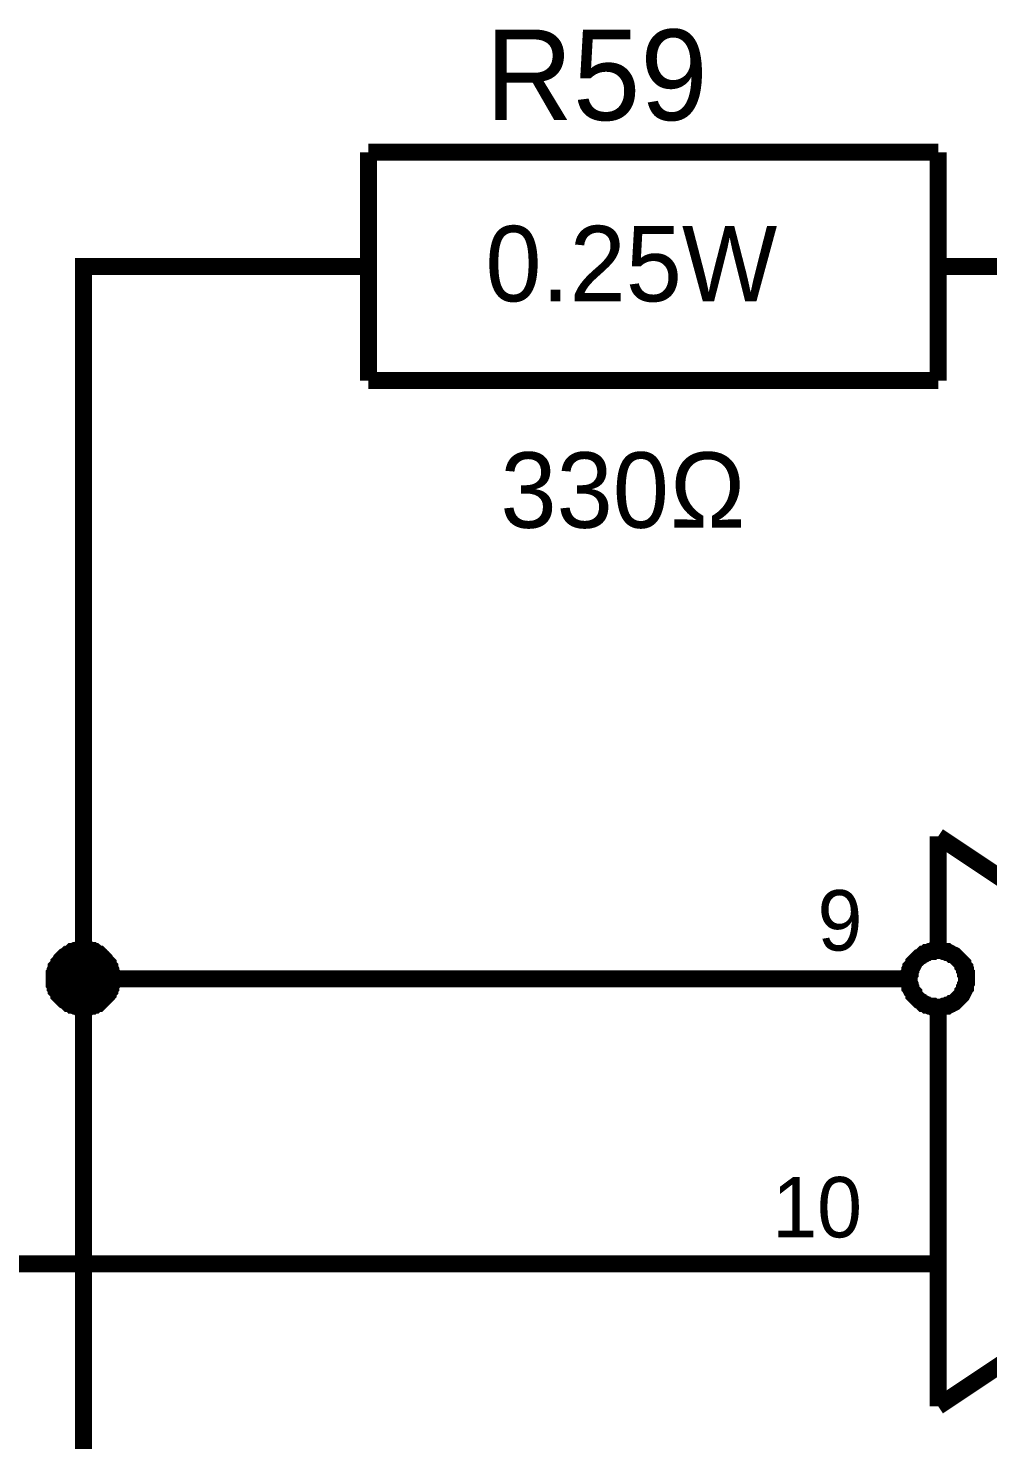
# Model space of a CAD drawing. Header units: millimetres. Extents: x 0 to 420, y 0 to 297.
# Drawn here: x 176.56 to 193.39, y 239.4 to 264.17 of the extents above; entities that cross this region are included whole.
import ezdxf

# ---------------------------------------------------------------- set-up
doc = ezdxf.new("R2010")
doc.units = ezdxf.units.MM
doc.layers.add('Sheet', color=255, linetype='Continuous')

msp = doc.modelspace()

# ---------------------------------------------------------------- linework, layer by layer
at = {"layer": 'Sheet'}
for points, const_width in [([(182.525, 261.995), (182.525, 257.987)], 0.3), ([(182.525, 261.995), (192.522, 261.995)], 0.3), ([(192.522, 261.995), (192.522, 257.987)], 0.3), ([(177.527, 247.489), (177.527, 259.991), (180.026, 259.991)], 0.3), ([(182.525, 259.991), (180.026, 259.991)], 0.3), ([(192.522, 259.991), (195.021, 259.991)], 0.3), ([(182.525, 257.987), (192.522, 257.987)], 0.3), ([(192.522, 249.989), (192.522, 248.118)], 0.3), ([(192.522, 249.989), (200.02, 244.989)], 0.3), ([(177.014, 247.489), (177.014, 247.522), (177.014, 247.539), (177.014, 247.572), (177.03, 247.588), (177.03, 247.621), (177.03, 247.638), (177.047, 247.671), (177.047, 247.688), (177.063, 247.704), (177.08, 247.737), (177.096, 247.754), (177.096, 247.77), (177.113, 247.787), (177.13, 247.82), (177.146, 247.837), (177.163, 247.853), (177.179, 247.87), (177.196, 247.886), (177.229, 247.903), (177.245, 247.919), (177.262, 247.919), (177.279, 247.936), (177.312, 247.953), (177.328, 247.969), (177.345, 247.969), (177.378, 247.986), (177.394, 247.986), (177.427, 247.986), (177.444, 248.002), (177.477, 248.002), (177.494, 248.002), (177.527, 248.002)], 0.3), ([(177.014, 247.489), (177.014, 247.522), (177.014, 247.539), (177.014, 247.572), (177.03, 247.588), (177.03, 247.621), (177.03, 247.638), (177.047, 247.671), (177.047, 247.688), (177.063, 247.704), (177.08, 247.737), (177.096, 247.754), (177.096, 247.77), (177.113, 247.787), (177.13, 247.82), (177.146, 247.837), (177.163, 247.853), (177.179, 247.87), (177.196, 247.886), (177.229, 247.903), (177.245, 247.919), (177.262, 247.919), (177.279, 247.936), (177.312, 247.953), (177.328, 247.969), (177.345, 247.969), (177.378, 247.986), (177.394, 247.986), (177.427, 247.986), (177.444, 248.002), (177.477, 248.002), (177.494, 248.002), (177.527, 248.002)], 0.3), ([(177.014, 247.489), (177.014, 247.522), (177.014, 247.539), (177.014, 247.572), (177.03, 247.588), (177.03, 247.621), (177.03, 247.638), (177.047, 247.671), (177.047, 247.688), (177.063, 247.704), (177.08, 247.737), (177.096, 247.754), (177.096, 247.77), (177.113, 247.787), (177.13, 247.82), (177.146, 247.837), (177.163, 247.853), (177.179, 247.87), (177.196, 247.886), (177.229, 247.903), (177.245, 247.919), (177.262, 247.919), (177.279, 247.936), (177.312, 247.953), (177.328, 247.969), (177.345, 247.969), (177.378, 247.986), (177.394, 247.986), (177.427, 247.986), (177.444, 248.002), (177.477, 248.002), (177.494, 248.002), (177.527, 248.002)], 0.3), ([(177.014, 247.489), (177.014, 247.522), (177.014, 247.539), (177.014, 247.572), (177.03, 247.588), (177.03, 247.621), (177.03, 247.638), (177.047, 247.671), (177.047, 247.688), (177.063, 247.704), (177.08, 247.737), (177.096, 247.754), (177.096, 247.77), (177.113, 247.787), (177.13, 247.82), (177.146, 247.837), (177.163, 247.853), (177.179, 247.87), (177.196, 247.886), (177.229, 247.903), (177.245, 247.919), (177.262, 247.919), (177.279, 247.936), (177.312, 247.953), (177.328, 247.969), (177.345, 247.969), (177.378, 247.986), (177.394, 247.986), (177.427, 247.986), (177.444, 248.002), (177.477, 248.002), (177.494, 248.002), (177.527, 248.002)], 0.3), ([(177.014, 247.489), (177.014, 247.522), (177.014, 247.539), (177.014, 247.572), (177.03, 247.588), (177.03, 247.621), (177.03, 247.638), (177.047, 247.671), (177.047, 247.688), (177.063, 247.704), (177.08, 247.737), (177.096, 247.754), (177.096, 247.77), (177.113, 247.787), (177.13, 247.82), (177.146, 247.837), (177.163, 247.853), (177.179, 247.87), (177.196, 247.886), (177.229, 247.903), (177.245, 247.919), (177.262, 247.919), (177.279, 247.936), (177.312, 247.953), (177.328, 247.969), (177.345, 247.969), (177.378, 247.986), (177.394, 247.986), (177.427, 247.986), (177.444, 248.002), (177.477, 248.002), (177.494, 248.002), (177.527, 248.002)], 0.0991), ([(177.014, 247.489), (177.014, 247.522), (177.014, 247.539), (177.014, 247.572), (177.03, 247.588), (177.03, 247.621), (177.03, 247.638), (177.047, 247.671), (177.047, 247.688), (177.063, 247.704), (177.08, 247.737), (177.096, 247.754), (177.096, 247.77), (177.113, 247.787), (177.13, 247.82), (177.146, 247.837), (177.163, 247.853), (177.179, 247.87), (177.196, 247.886), (177.229, 247.903), (177.245, 247.919), (177.262, 247.919), (177.279, 247.936), (177.312, 247.953), (177.328, 247.969), (177.345, 247.969), (177.378, 247.986), (177.394, 247.986), (177.427, 247.986), (177.444, 248.002), (177.477, 248.002), (177.494, 248.002), (177.527, 248.002)], 0.0991), ([(177.014, 247.489), (177.014, 247.522), (177.014, 247.539), (177.014, 247.572), (177.03, 247.588), (177.03, 247.621), (177.03, 247.638), (177.047, 247.671), (177.047, 247.688), (177.063, 247.704), (177.08, 247.737), (177.096, 247.754), (177.096, 247.77), (177.113, 247.787), (177.13, 247.82), (177.146, 247.837), (177.163, 247.853), (177.179, 247.87), (177.196, 247.886), (177.229, 247.903), (177.245, 247.919), (177.262, 247.919), (177.279, 247.936), (177.312, 247.953), (177.328, 247.969), (177.345, 247.969), (177.378, 247.986), (177.394, 247.986), (177.427, 247.986), (177.444, 248.002), (177.477, 248.002), (177.494, 248.002), (177.527, 248.002)], 0.0991), ([(177.014, 247.489), (177.014, 247.522), (177.014, 247.539), (177.014, 247.572), (177.03, 247.588), (177.03, 247.621), (177.03, 247.638), (177.047, 247.671), (177.047, 247.688), (177.063, 247.704), (177.08, 247.737), (177.096, 247.754), (177.096, 247.77), (177.113, 247.787), (177.13, 247.82), (177.146, 247.837), (177.163, 247.853), (177.179, 247.87), (177.196, 247.886), (177.229, 247.903), (177.245, 247.919), (177.262, 247.919), (177.279, 247.936), (177.312, 247.953), (177.328, 247.969), (177.345, 247.969), (177.378, 247.986), (177.394, 247.986), (177.427, 247.986), (177.444, 248.002), (177.477, 248.002), (177.494, 248.002), (177.527, 248.002)], 0.0991), ([(177.527, 248.002), (177.527, 248.002)], 0.3), ([(177.527, 248.002), (177.56, 248.002), (177.576, 248.002), (177.61, 248.002), (177.626, 247.986), (177.659, 247.986), (177.676, 247.986), (177.692, 247.969), (177.725, 247.969), (177.742, 247.953), (177.759, 247.936), (177.792, 247.919), (177.808, 247.919), (177.825, 247.903), (177.841, 247.886), (177.858, 247.87), (177.874, 247.853), (177.891, 247.837), (177.907, 247.82), (177.924, 247.787), (177.941, 247.77), (177.957, 247.754), (177.957, 247.737), (177.974, 247.704), (177.99, 247.688), (177.99, 247.671), (178.007, 247.638), (178.007, 247.621), (178.007, 247.588), (178.023, 247.572), (178.023, 247.539), (178.023, 247.522), (178.023, 247.489)], 0.3), ([(177.527, 248.002), (177.527, 248.002)], 0.3), ([(177.527, 248.002), (177.56, 248.002), (177.576, 248.002), (177.61, 248.002), (177.626, 247.986), (177.659, 247.986), (177.676, 247.986), (177.692, 247.969), (177.725, 247.969), (177.742, 247.953), (177.759, 247.936), (177.792, 247.919), (177.808, 247.919), (177.825, 247.903), (177.841, 247.886), (177.858, 247.87), (177.874, 247.853), (177.891, 247.837), (177.907, 247.82), (177.924, 247.787), (177.941, 247.77), (177.957, 247.754), (177.957, 247.737), (177.974, 247.704), (177.99, 247.688), (177.99, 247.671), (178.007, 247.638), (178.007, 247.621), (178.007, 247.588), (178.023, 247.572), (178.023, 247.539), (178.023, 247.522), (178.023, 247.489)], 0.3), ([(177.527, 248.002), (177.527, 248.002)], 0.3), ([(177.527, 248.002), (177.56, 248.002), (177.576, 248.002), (177.61, 248.002), (177.626, 247.986), (177.659, 247.986), (177.676, 247.986), (177.692, 247.969), (177.725, 247.969), (177.742, 247.953), (177.759, 247.936), (177.792, 247.919), (177.808, 247.919), (177.825, 247.903), (177.841, 247.886), (177.858, 247.87), (177.874, 247.853), (177.891, 247.837), (177.907, 247.82), (177.924, 247.787), (177.941, 247.77), (177.957, 247.754), (177.957, 247.737), (177.974, 247.704), (177.99, 247.688), (177.99, 247.671), (178.007, 247.638), (178.007, 247.621), (178.007, 247.588), (178.023, 247.572), (178.023, 247.539), (178.023, 247.522), (178.023, 247.489)], 0.3), ([(177.527, 248.002), (177.527, 248.002)], 0.3), ([(177.527, 248.002), (177.56, 248.002), (177.576, 248.002), (177.61, 248.002), (177.626, 247.986), (177.659, 247.986), (177.676, 247.986), (177.692, 247.969), (177.725, 247.969), (177.742, 247.953), (177.759, 247.936), (177.792, 247.919), (177.808, 247.919), (177.825, 247.903), (177.841, 247.886), (177.858, 247.87), (177.874, 247.853), (177.891, 247.837), (177.907, 247.82), (177.924, 247.787), (177.941, 247.77), (177.957, 247.754), (177.957, 247.737), (177.974, 247.704), (177.99, 247.688), (177.99, 247.671), (178.007, 247.638), (178.007, 247.621), (178.007, 247.588), (178.023, 247.572), (178.023, 247.539), (178.023, 247.522), (178.023, 247.489)], 0.3), ([(177.527, 248.002), (177.527, 248.002)], 0.0991), ([(177.527, 248.002), (177.56, 248.002), (177.576, 248.002), (177.61, 248.002), (177.626, 247.986), (177.659, 247.986), (177.676, 247.986), (177.692, 247.969), (177.725, 247.969), (177.742, 247.953), (177.759, 247.936), (177.792, 247.919), (177.808, 247.919), (177.825, 247.903), (177.841, 247.886), (177.858, 247.87), (177.874, 247.853), (177.891, 247.837), (177.907, 247.82), (177.924, 247.787), (177.941, 247.77), (177.957, 247.754), (177.957, 247.737), (177.974, 247.704), (177.99, 247.688), (177.99, 247.671), (178.007, 247.638), (178.007, 247.621), (178.007, 247.588), (178.023, 247.572), (178.023, 247.539), (178.023, 247.522), (178.023, 247.489)], 0.0991), ([(177.527, 248.002), (177.527, 248.002)], 0.0991), ([(177.527, 248.002), (177.56, 248.002), (177.576, 248.002), (177.61, 248.002), (177.626, 247.986), (177.659, 247.986), (177.676, 247.986), (177.692, 247.969), (177.725, 247.969), (177.742, 247.953), (177.759, 247.936), (177.792, 247.919), (177.808, 247.919), (177.825, 247.903), (177.841, 247.886), (177.858, 247.87), (177.874, 247.853), (177.891, 247.837), (177.907, 247.82), (177.924, 247.787), (177.941, 247.77), (177.957, 247.754), (177.957, 247.737), (177.974, 247.704), (177.99, 247.688), (177.99, 247.671), (178.007, 247.638), (178.007, 247.621), (178.007, 247.588), (178.023, 247.572), (178.023, 247.539), (178.023, 247.522), (178.023, 247.489)], 0.0991), ([(177.527, 248.002), (177.527, 248.002)], 0.0991), ([(177.527, 248.002), (177.56, 248.002), (177.576, 248.002), (177.61, 248.002), (177.626, 247.986), (177.659, 247.986), (177.676, 247.986), (177.692, 247.969), (177.725, 247.969), (177.742, 247.953), (177.759, 247.936), (177.792, 247.919), (177.808, 247.919), (177.825, 247.903), (177.841, 247.886), (177.858, 247.87), (177.874, 247.853), (177.891, 247.837), (177.907, 247.82), (177.924, 247.787), (177.941, 247.77), (177.957, 247.754), (177.957, 247.737), (177.974, 247.704), (177.99, 247.688), (177.99, 247.671), (178.007, 247.638), (178.007, 247.621), (178.007, 247.588), (178.023, 247.572), (178.023, 247.539), (178.023, 247.522), (178.023, 247.489)], 0.0991), ([(177.527, 248.002), (177.527, 248.002)], 0.0991), ([(177.527, 248.002), (177.56, 248.002), (177.576, 248.002), (177.61, 248.002), (177.626, 247.986), (177.659, 247.986), (177.676, 247.986), (177.692, 247.969), (177.725, 247.969), (177.742, 247.953), (177.759, 247.936), (177.792, 247.919), (177.808, 247.919), (177.825, 247.903), (177.841, 247.886), (177.858, 247.87), (177.874, 247.853), (177.891, 247.837), (177.907, 247.82), (177.924, 247.787), (177.941, 247.77), (177.957, 247.754), (177.957, 247.737), (177.974, 247.704), (177.99, 247.688), (177.99, 247.671), (178.007, 247.638), (178.007, 247.621), (178.007, 247.588), (178.023, 247.572), (178.023, 247.539), (178.023, 247.522), (178.023, 247.489)], 0.0991), ([(192.009, 247.489), (192.009, 247.522), (192.009, 247.539), (192.009, 247.572), (192.026, 247.588), (192.026, 247.621), (192.026, 247.638), (192.042, 247.655), (192.042, 247.688), (192.059, 247.704), (192.075, 247.721), (192.092, 247.754), (192.092, 247.77), (192.108, 247.787), (192.125, 247.804), (192.141, 247.82), (192.158, 247.837), (192.174, 247.853), (192.191, 247.87), (192.224, 247.886), (192.241, 247.903), (192.257, 247.919), (192.274, 247.919), (192.307, 247.936), (192.323, 247.953), (192.34, 247.953), (192.373, 247.969), (192.39, 247.969), (192.423, 247.969), (192.439, 247.986), (192.472, 247.986), (192.489, 247.986), (192.522, 247.986)], 0.3), ([(192.522, 247.986), (192.489, 247.986), (192.472, 247.986), (192.439, 247.986), (192.423, 247.969), (192.39, 247.969), (192.373, 247.969), (192.34, 247.953), (192.323, 247.953), (192.307, 247.936), (192.274, 247.919), (192.257, 247.919), (192.241, 247.903), (192.224, 247.886), (192.191, 247.87), (192.174, 247.853), (192.158, 247.837), (192.141, 247.82), (192.125, 247.804), (192.108, 247.787), (192.092, 247.77), (192.092, 247.754), (192.075, 247.721), (192.059, 247.704), (192.042, 247.688), (192.042, 247.655), (192.026, 247.638), (192.026, 247.621), (192.026, 247.588), (192.009, 247.572), (192.009, 247.539), (192.009, 247.522), (192.009, 247.489)], 0.3), ([(192.522, 247.986), (192.539, 247.986), (192.572, 247.986), (192.588, 247.986), (192.621, 247.969), (192.638, 247.969), (192.671, 247.969), (192.688, 247.953), (192.704, 247.953), (192.737, 247.936), (192.754, 247.919), (192.77, 247.919), (192.803, 247.903), (192.82, 247.886), (192.837, 247.87), (192.853, 247.853), (192.87, 247.837), (192.886, 247.82), (192.903, 247.804), (192.919, 247.787), (192.936, 247.77), (192.952, 247.754), (192.952, 247.721), (192.969, 247.704), (192.985, 247.688), (192.985, 247.655), (193.002, 247.638), (193.002, 247.621), (193.002, 247.588), (193.019, 247.572), (193.019, 247.539), (193.019, 247.522), (193.019, 247.489)], 0.3), ([(193.019, 247.489), (193.019, 247.522), (193.019, 247.539), (193.019, 247.572), (193.002, 247.588), (193.002, 247.621), (193.002, 247.638), (192.985, 247.655), (192.985, 247.688), (192.969, 247.704), (192.952, 247.721), (192.952, 247.754), (192.936, 247.77), (192.919, 247.787), (192.903, 247.804), (192.886, 247.82), (192.87, 247.837), (192.853, 247.853), (192.837, 247.87), (192.82, 247.886), (192.803, 247.903), (192.77, 247.919), (192.754, 247.919), (192.737, 247.936), (192.704, 247.953), (192.688, 247.953), (192.671, 247.969), (192.638, 247.969), (192.621, 247.969), (192.588, 247.986), (192.572, 247.986), (192.539, 247.986), (192.522, 247.986)], 0.3), ([(177.527, 246.992), (177.494, 246.992), (177.477, 246.992), (177.444, 246.992), (177.427, 247.009), (177.394, 247.009), (177.378, 247.009), (177.345, 247.025), (177.328, 247.025), (177.312, 247.042), (177.279, 247.058), (177.262, 247.058), (177.245, 247.075), (177.229, 247.092), (177.196, 247.108), (177.179, 247.125), (177.163, 247.141), (177.146, 247.158), (177.13, 247.174), (177.113, 247.191), (177.096, 247.207), (177.096, 247.224), (177.08, 247.257), (177.063, 247.274), (177.047, 247.29), (177.047, 247.323), (177.03, 247.34), (177.03, 247.356), (177.03, 247.39), (177.014, 247.406), (177.014, 247.439), (177.014, 247.456), (177.014, 247.489)], 0.3), ([(177.014, 247.489), (177.014, 247.489)], 0.3), ([(177.527, 246.992), (177.494, 246.992), (177.477, 246.992), (177.444, 246.992), (177.427, 247.009), (177.394, 247.009), (177.378, 247.009), (177.345, 247.025), (177.328, 247.025), (177.312, 247.042), (177.279, 247.058), (177.262, 247.058), (177.245, 247.075), (177.229, 247.092), (177.196, 247.108), (177.179, 247.125), (177.163, 247.141), (177.146, 247.158), (177.13, 247.174), (177.113, 247.191), (177.096, 247.207), (177.096, 247.224), (177.08, 247.257), (177.063, 247.274), (177.047, 247.29), (177.047, 247.323), (177.03, 247.34), (177.03, 247.356), (177.03, 247.39), (177.014, 247.406), (177.014, 247.439), (177.014, 247.456), (177.014, 247.489)], 0.3), ([(177.014, 247.489), (177.014, 247.489)], 0.3), ([(177.527, 246.992), (177.494, 246.992), (177.477, 246.992), (177.444, 246.992), (177.427, 247.009), (177.394, 247.009), (177.378, 247.009), (177.345, 247.025), (177.328, 247.025), (177.312, 247.042), (177.279, 247.058), (177.262, 247.058), (177.245, 247.075), (177.229, 247.092), (177.196, 247.108), (177.179, 247.125), (177.163, 247.141), (177.146, 247.158), (177.13, 247.174), (177.113, 247.191), (177.096, 247.207), (177.096, 247.224), (177.08, 247.257), (177.063, 247.274), (177.047, 247.29), (177.047, 247.323), (177.03, 247.34), (177.03, 247.356), (177.03, 247.39), (177.014, 247.406), (177.014, 247.439), (177.014, 247.456), (177.014, 247.489)], 0.3), ([(177.014, 247.489), (177.014, 247.489)], 0.3), ([(177.527, 246.992), (177.494, 246.992), (177.477, 246.992), (177.444, 246.992), (177.427, 247.009), (177.394, 247.009), (177.378, 247.009), (177.345, 247.025), (177.328, 247.025), (177.312, 247.042), (177.279, 247.058), (177.262, 247.058), (177.245, 247.075), (177.229, 247.092), (177.196, 247.108), (177.179, 247.125), (177.163, 247.141), (177.146, 247.158), (177.13, 247.174), (177.113, 247.191), (177.096, 247.207), (177.096, 247.224), (177.08, 247.257), (177.063, 247.274), (177.047, 247.29), (177.047, 247.323), (177.03, 247.34), (177.03, 247.356), (177.03, 247.39), (177.014, 247.406), (177.014, 247.439), (177.014, 247.456), (177.014, 247.489)], 0.3), ([(177.014, 247.489), (177.014, 247.489)], 0.3), ([(177.527, 246.992), (177.494, 246.992), (177.477, 246.992), (177.444, 246.992), (177.427, 247.009), (177.394, 247.009), (177.378, 247.009), (177.345, 247.025), (177.328, 247.025), (177.312, 247.042), (177.279, 247.058), (177.262, 247.058), (177.245, 247.075), (177.229, 247.092), (177.196, 247.108), (177.179, 247.125), (177.163, 247.141), (177.146, 247.158), (177.13, 247.174), (177.113, 247.191), (177.096, 247.207), (177.096, 247.224), (177.08, 247.257), (177.063, 247.274), (177.047, 247.29), (177.047, 247.323), (177.03, 247.34), (177.03, 247.356), (177.03, 247.39), (177.014, 247.406), (177.014, 247.439), (177.014, 247.456), (177.014, 247.489)], 0.0991), ([(177.014, 247.489), (177.014, 247.489)], 0.0991), ([(177.527, 246.992), (177.494, 246.992), (177.477, 246.992), (177.444, 246.992), (177.427, 247.009), (177.394, 247.009), (177.378, 247.009), (177.345, 247.025), (177.328, 247.025), (177.312, 247.042), (177.279, 247.058), (177.262, 247.058), (177.245, 247.075), (177.229, 247.092), (177.196, 247.108), (177.179, 247.125), (177.163, 247.141), (177.146, 247.158), (177.13, 247.174), (177.113, 247.191), (177.096, 247.207), (177.096, 247.224), (177.08, 247.257), (177.063, 247.274), (177.047, 247.29), (177.047, 247.323), (177.03, 247.34), (177.03, 247.356), (177.03, 247.39), (177.014, 247.406), (177.014, 247.439), (177.014, 247.456), (177.014, 247.489)], 0.0991), ([(177.014, 247.489), (177.014, 247.489)], 0.0991), ([(177.527, 246.992), (177.494, 246.992), (177.477, 246.992), (177.444, 246.992), (177.427, 247.009), (177.394, 247.009), (177.378, 247.009), (177.345, 247.025), (177.328, 247.025), (177.312, 247.042), (177.279, 247.058), (177.262, 247.058), (177.245, 247.075), (177.229, 247.092), (177.196, 247.108), (177.179, 247.125), (177.163, 247.141), (177.146, 247.158), (177.13, 247.174), (177.113, 247.191), (177.096, 247.207), (177.096, 247.224), (177.08, 247.257), (177.063, 247.274), (177.047, 247.29), (177.047, 247.323), (177.03, 247.34), (177.03, 247.356), (177.03, 247.39), (177.014, 247.406), (177.014, 247.439), (177.014, 247.456), (177.014, 247.489)], 0.0991), ([(177.014, 247.489), (177.014, 247.489)], 0.0991), ([(177.527, 246.992), (177.494, 246.992), (177.477, 246.992), (177.444, 246.992), (177.427, 247.009), (177.394, 247.009), (177.378, 247.009), (177.345, 247.025), (177.328, 247.025), (177.312, 247.042), (177.279, 247.058), (177.262, 247.058), (177.245, 247.075), (177.229, 247.092), (177.196, 247.108), (177.179, 247.125), (177.163, 247.141), (177.146, 247.158), (177.13, 247.174), (177.113, 247.191), (177.096, 247.207), (177.096, 247.224), (177.08, 247.257), (177.063, 247.274), (177.047, 247.29), (177.047, 247.323), (177.03, 247.34), (177.03, 247.356), (177.03, 247.39), (177.014, 247.406), (177.014, 247.439), (177.014, 247.456), (177.014, 247.489)], 0.0991), ([(177.014, 247.489), (177.014, 247.489)], 0.0991), ([(177.527, 239.988), (177.527, 247.489), (190.023, 247.489)], 0.3), ([(178.023, 247.489), (178.023, 247.456), (178.023, 247.439), (178.023, 247.406), (178.007, 247.39), (178.007, 247.356), (178.007, 247.34), (177.99, 247.323), (177.99, 247.29), (177.974, 247.274), (177.957, 247.257), (177.957, 247.224), (177.941, 247.207), (177.924, 247.191), (177.907, 247.174), (177.891, 247.158), (177.874, 247.141), (177.858, 247.125), (177.841, 247.108), (177.825, 247.092), (177.808, 247.075), (177.792, 247.058), (177.759, 247.058), (177.742, 247.042), (177.725, 247.025), (177.692, 247.025), (177.676, 247.009), (177.659, 247.009), (177.626, 247.009), (177.61, 246.992), (177.576, 246.992), (177.56, 246.992), (177.527, 246.992)], 0.3), ([(178.023, 247.489), (178.023, 247.456), (178.023, 247.439), (178.023, 247.406), (178.007, 247.39), (178.007, 247.356), (178.007, 247.34), (177.99, 247.323), (177.99, 247.29), (177.974, 247.274), (177.957, 247.257), (177.957, 247.224), (177.941, 247.207), (177.924, 247.191), (177.907, 247.174), (177.891, 247.158), (177.874, 247.141), (177.858, 247.125), (177.841, 247.108), (177.825, 247.092), (177.808, 247.075), (177.792, 247.058), (177.759, 247.058), (177.742, 247.042), (177.725, 247.025), (177.692, 247.025), (177.676, 247.009), (177.659, 247.009), (177.626, 247.009), (177.61, 246.992), (177.576, 246.992), (177.56, 246.992), (177.527, 246.992)], 0.3), ([(178.023, 247.489), (178.023, 247.456), (178.023, 247.439), (178.023, 247.406), (178.007, 247.39), (178.007, 247.356), (178.007, 247.34), (177.99, 247.323), (177.99, 247.29), (177.974, 247.274), (177.957, 247.257), (177.957, 247.224), (177.941, 247.207), (177.924, 247.191), (177.907, 247.174), (177.891, 247.158), (177.874, 247.141), (177.858, 247.125), (177.841, 247.108), (177.825, 247.092), (177.808, 247.075), (177.792, 247.058), (177.759, 247.058), (177.742, 247.042), (177.725, 247.025), (177.692, 247.025), (177.676, 247.009), (177.659, 247.009), (177.626, 247.009), (177.61, 246.992), (177.576, 246.992), (177.56, 246.992), (177.527, 246.992)], 0.3), ([(178.023, 247.489), (178.023, 247.456), (178.023, 247.439), (178.023, 247.406), (178.007, 247.39), (178.007, 247.356), (178.007, 247.34), (177.99, 247.323), (177.99, 247.29), (177.974, 247.274), (177.957, 247.257), (177.957, 247.224), (177.941, 247.207), (177.924, 247.191), (177.907, 247.174), (177.891, 247.158), (177.874, 247.141), (177.858, 247.125), (177.841, 247.108), (177.825, 247.092), (177.808, 247.075), (177.792, 247.058), (177.759, 247.058), (177.742, 247.042), (177.725, 247.025), (177.692, 247.025), (177.676, 247.009), (177.659, 247.009), (177.626, 247.009), (177.61, 246.992), (177.576, 246.992), (177.56, 246.992), (177.527, 246.992)], 0.3), ([(178.023, 247.489), (178.023, 247.456), (178.023, 247.439), (178.023, 247.406), (178.007, 247.39), (178.007, 247.356), (178.007, 247.34), (177.99, 247.323), (177.99, 247.29), (177.974, 247.274), (177.957, 247.257), (177.957, 247.224), (177.941, 247.207), (177.924, 247.191), (177.907, 247.174), (177.891, 247.158), (177.874, 247.141), (177.858, 247.125), (177.841, 247.108), (177.825, 247.092), (177.808, 247.075), (177.792, 247.058), (177.759, 247.058), (177.742, 247.042), (177.725, 247.025), (177.692, 247.025), (177.676, 247.009), (177.659, 247.009), (177.626, 247.009), (177.61, 246.992), (177.576, 246.992), (177.56, 246.992), (177.527, 246.992)], 0.0991), ([(178.023, 247.489), (178.023, 247.456), (178.023, 247.439), (178.023, 247.406), (178.007, 247.39), (178.007, 247.356), (178.007, 247.34), (177.99, 247.323), (177.99, 247.29), (177.974, 247.274), (177.957, 247.257), (177.957, 247.224), (177.941, 247.207), (177.924, 247.191), (177.907, 247.174), (177.891, 247.158), (177.874, 247.141), (177.858, 247.125), (177.841, 247.108), (177.825, 247.092), (177.808, 247.075), (177.792, 247.058), (177.759, 247.058), (177.742, 247.042), (177.725, 247.025), (177.692, 247.025), (177.676, 247.009), (177.659, 247.009), (177.626, 247.009), (177.61, 246.992), (177.576, 246.992), (177.56, 246.992), (177.527, 246.992)], 0.0991), ([(178.023, 247.489), (178.023, 247.456), (178.023, 247.439), (178.023, 247.406), (178.007, 247.39), (178.007, 247.356), (178.007, 247.34), (177.99, 247.323), (177.99, 247.29), (177.974, 247.274), (177.957, 247.257), (177.957, 247.224), (177.941, 247.207), (177.924, 247.191), (177.907, 247.174), (177.891, 247.158), (177.874, 247.141), (177.858, 247.125), (177.841, 247.108), (177.825, 247.092), (177.808, 247.075), (177.792, 247.058), (177.759, 247.058), (177.742, 247.042), (177.725, 247.025), (177.692, 247.025), (177.676, 247.009), (177.659, 247.009), (177.626, 247.009), (177.61, 246.992), (177.576, 246.992), (177.56, 246.992), (177.527, 246.992)], 0.0991), ([(178.023, 247.489), (178.023, 247.456), (178.023, 247.439), (178.023, 247.406), (178.007, 247.39), (178.007, 247.356), (178.007, 247.34), (177.99, 247.323), (177.99, 247.29), (177.974, 247.274), (177.957, 247.257), (177.957, 247.224), (177.941, 247.207), (177.924, 247.191), (177.907, 247.174), (177.891, 247.158), (177.874, 247.141), (177.858, 247.125), (177.841, 247.108), (177.825, 247.092), (177.808, 247.075), (177.792, 247.058), (177.759, 247.058), (177.742, 247.042), (177.725, 247.025), (177.692, 247.025), (177.676, 247.009), (177.659, 247.009), (177.626, 247.009), (177.61, 246.992), (177.576, 246.992), (177.56, 246.992), (177.527, 246.992)], 0.0991), ([(178.023, 247.489), (178.023, 247.489), (178.023, 247.489), (178.023, 247.489), (178.023, 247.489), (178.023, 247.489), (178.023, 247.489), (178.023, 247.489), (178.023, 247.489), (178.023, 247.489), (178.023, 247.489), (178.023, 247.489), (178.023, 247.489), (178.023, 247.489), (178.023, 247.489), (178.023, 247.489), (178.023, 247.489), (178.023, 247.489), (178.023, 247.489), (178.023, 247.489), (178.023, 247.489), (178.023, 247.489), (178.023, 247.489), (178.023, 247.489), (178.023, 247.489), (178.023, 247.489), (178.023, 247.489), (178.023, 247.489), (178.023, 247.489), (178.023, 247.489), (178.023, 247.489), (178.023, 247.489), (178.023, 247.489)], 0.3), ([(178.023, 247.489), (178.023, 247.489)], 0.3), ([(178.023, 247.489), (178.023, 247.489), (178.023, 247.489), (178.023, 247.489), (178.023, 247.489), (178.023, 247.489), (178.023, 247.489), (178.023, 247.489), (178.023, 247.489), (178.023, 247.489), (178.023, 247.489), (178.023, 247.489), (178.023, 247.489), (178.023, 247.489), (178.023, 247.489), (178.023, 247.489), (178.023, 247.489), (178.023, 247.489), (178.023, 247.489), (178.023, 247.489), (178.023, 247.489), (178.023, 247.489), (178.023, 247.489), (178.023, 247.489), (178.023, 247.489), (178.023, 247.489), (178.023, 247.489), (178.023, 247.489), (178.023, 247.489), (178.023, 247.489), (178.023, 247.489), (178.023, 247.489), (178.023, 247.489)], 0.3), ([(178.023, 247.489), (178.023, 247.489)], 0.3), ([(178.023, 247.489), (178.023, 247.489), (178.023, 247.489), (178.023, 247.489), (178.023, 247.489), (178.023, 247.489), (178.023, 247.489), (178.023, 247.489), (178.023, 247.489), (178.023, 247.489), (178.023, 247.489), (178.023, 247.489), (178.023, 247.489), (178.023, 247.489), (178.023, 247.489), (178.023, 247.489), (178.023, 247.489), (178.023, 247.489), (178.023, 247.489), (178.023, 247.489), (178.023, 247.489), (178.023, 247.489), (178.023, 247.489), (178.023, 247.489), (178.023, 247.489), (178.023, 247.489), (178.023, 247.489), (178.023, 247.489), (178.023, 247.489), (178.023, 247.489), (178.023, 247.489), (178.023, 247.489), (178.023, 247.489)], 0.3), ([(178.023, 247.489), (178.023, 247.489)], 0.3), ([(178.023, 247.489), (178.023, 247.489), (178.023, 247.489), (178.023, 247.489), (178.023, 247.489), (178.023, 247.489), (178.023, 247.489), (178.023, 247.489), (178.023, 247.489), (178.023, 247.489), (178.023, 247.489), (178.023, 247.489), (178.023, 247.489), (178.023, 247.489), (178.023, 247.489), (178.023, 247.489), (178.023, 247.489), (178.023, 247.489), (178.023, 247.489), (178.023, 247.489), (178.023, 247.489), (178.023, 247.489), (178.023, 247.489), (178.023, 247.489), (178.023, 247.489), (178.023, 247.489), (178.023, 247.489), (178.023, 247.489), (178.023, 247.489), (178.023, 247.489), (178.023, 247.489), (178.023, 247.489), (178.023, 247.489)], 0.3), ([(178.023, 247.489), (178.023, 247.489)], 0.3), ([(178.023, 247.489), (178.023, 247.489), (178.023, 247.489), (178.023, 247.489), (178.023, 247.489), (178.023, 247.489), (178.023, 247.489), (178.023, 247.489), (178.023, 247.489), (178.023, 247.489), (178.023, 247.489), (178.023, 247.489), (178.023, 247.489), (178.023, 247.489), (178.023, 247.489), (178.023, 247.489), (178.023, 247.489), (178.023, 247.489), (178.023, 247.489), (178.023, 247.489), (178.023, 247.489), (178.023, 247.489), (178.023, 247.489), (178.023, 247.489), (178.023, 247.489), (178.023, 247.489), (178.023, 247.489), (178.023, 247.489), (178.023, 247.489), (178.023, 247.489), (178.023, 247.489), (178.023, 247.489), (178.023, 247.489)], 0.0991), ([(178.023, 247.489), (178.023, 247.489)], 0.0991), ([(178.023, 247.489), (178.023, 247.489), (178.023, 247.489), (178.023, 247.489), (178.023, 247.489), (178.023, 247.489), (178.023, 247.489), (178.023, 247.489), (178.023, 247.489), (178.023, 247.489), (178.023, 247.489), (178.023, 247.489), (178.023, 247.489), (178.023, 247.489), (178.023, 247.489), (178.023, 247.489), (178.023, 247.489), (178.023, 247.489), (178.023, 247.489), (178.023, 247.489), (178.023, 247.489), (178.023, 247.489), (178.023, 247.489), (178.023, 247.489), (178.023, 247.489), (178.023, 247.489), (178.023, 247.489), (178.023, 247.489), (178.023, 247.489), (178.023, 247.489), (178.023, 247.489), (178.023, 247.489), (178.023, 247.489)], 0.0991), ([(178.023, 247.489), (178.023, 247.489)], 0.0991), ([(178.023, 247.489), (178.023, 247.489), (178.023, 247.489), (178.023, 247.489), (178.023, 247.489), (178.023, 247.489), (178.023, 247.489), (178.023, 247.489), (178.023, 247.489), (178.023, 247.489), (178.023, 247.489), (178.023, 247.489), (178.023, 247.489), (178.023, 247.489), (178.023, 247.489), (178.023, 247.489), (178.023, 247.489), (178.023, 247.489), (178.023, 247.489), (178.023, 247.489), (178.023, 247.489), (178.023, 247.489), (178.023, 247.489), (178.023, 247.489), (178.023, 247.489), (178.023, 247.489), (178.023, 247.489), (178.023, 247.489), (178.023, 247.489), (178.023, 247.489), (178.023, 247.489), (178.023, 247.489), (178.023, 247.489)], 0.0991), ([(178.023, 247.489), (178.023, 247.489)], 0.0991), ([(178.023, 247.489), (178.023, 247.489), (178.023, 247.489), (178.023, 247.489), (178.023, 247.489), (178.023, 247.489), (178.023, 247.489), (178.023, 247.489), (178.023, 247.489), (178.023, 247.489), (178.023, 247.489), (178.023, 247.489), (178.023, 247.489), (178.023, 247.489), (178.023, 247.489), (178.023, 247.489), (178.023, 247.489), (178.023, 247.489), (178.023, 247.489), (178.023, 247.489), (178.023, 247.489), (178.023, 247.489), (178.023, 247.489), (178.023, 247.489), (178.023, 247.489), (178.023, 247.489), (178.023, 247.489), (178.023, 247.489), (178.023, 247.489), (178.023, 247.489), (178.023, 247.489), (178.023, 247.489), (178.023, 247.489)], 0.0991), ([(178.023, 247.489), (178.023, 247.489)], 0.0991), ([(192.009, 247.489), (190.023, 247.489)], 0.3), ([(192.522, 246.992), (192.489, 246.992), (192.472, 246.992), (192.439, 246.992), (192.423, 247.009), (192.39, 247.009), (192.373, 247.009), (192.34, 247.025), (192.323, 247.025), (192.307, 247.042), (192.274, 247.058), (192.257, 247.058), (192.241, 247.075), (192.224, 247.092), (192.191, 247.108), (192.174, 247.125), (192.158, 247.141), (192.141, 247.158), (192.125, 247.174), (192.108, 247.191), (192.092, 247.207), (192.092, 247.241), (192.075, 247.257), (192.059, 247.274), (192.042, 247.307), (192.042, 247.323), (192.026, 247.34), (192.026, 247.373), (192.026, 247.39), (192.009, 247.423), (192.009, 247.439), (192.009, 247.472), (192.009, 247.489)], 0.3), ([(192.009, 247.489), (192.009, 247.489)], 0.3), ([(192.009, 247.489), (192.009, 247.472), (192.009, 247.439), (192.009, 247.423), (192.026, 247.39), (192.026, 247.373), (192.026, 247.34), (192.042, 247.323), (192.042, 247.307), (192.059, 247.274), (192.075, 247.257), (192.092, 247.241), (192.092, 247.207), (192.108, 247.191), (192.125, 247.174), (192.141, 247.158), (192.158, 247.141), (192.174, 247.125), (192.191, 247.108), (192.224, 247.092), (192.241, 247.075), (192.257, 247.058), (192.274, 247.058), (192.307, 247.042), (192.323, 247.025), (192.34, 247.025), (192.373, 247.009), (192.39, 247.009), (192.423, 247.009), (192.439, 246.992), (192.472, 246.992), (192.489, 246.992), (192.522, 246.992)], 0.3), ([(193.019, 247.489), (193.019, 247.472), (193.019, 247.439), (193.019, 247.423), (193.002, 247.39), (193.002, 247.373), (193.002, 247.34), (192.985, 247.323), (192.985, 247.307), (192.969, 247.274), (192.952, 247.257), (192.952, 247.241), (192.936, 247.207), (192.919, 247.191), (192.903, 247.174), (192.886, 247.158), (192.87, 247.141), (192.853, 247.125), (192.837, 247.108), (192.82, 247.092), (192.803, 247.075), (192.77, 247.058), (192.754, 247.058), (192.737, 247.042), (192.704, 247.025), (192.688, 247.025), (192.671, 247.009), (192.638, 247.009), (192.621, 247.009), (192.588, 246.992), (192.572, 246.992), (192.539, 246.992), (192.522, 246.992)], 0.3), ([(192.522, 246.992), (192.539, 246.992), (192.572, 246.992), (192.588, 246.992), (192.621, 247.009), (192.638, 247.009), (192.671, 247.009), (192.688, 247.025), (192.704, 247.025), (192.737, 247.042), (192.754, 247.058), (192.77, 247.058), (192.803, 247.075), (192.82, 247.092), (192.837, 247.108), (192.853, 247.125), (192.87, 247.141), (192.886, 247.158), (192.903, 247.174), (192.919, 247.191), (192.936, 247.207), (192.952, 247.241), (192.952, 247.257), (192.969, 247.274), (192.985, 247.307), (192.985, 247.323), (193.002, 247.34), (193.002, 247.373), (193.002, 247.39), (193.019, 247.423), (193.019, 247.439), (193.019, 247.472), (193.019, 247.489)], 0.3), ([(193.019, 247.489), (193.019, 247.489), (193.019, 247.489), (193.019, 247.489), (193.019, 247.489), (193.019, 247.489), (193.019, 247.489), (193.019, 247.489), (193.019, 247.489), (193.019, 247.489), (193.019, 247.489), (193.019, 247.489), (193.019, 247.489), (193.019, 247.489), (193.019, 247.489), (193.019, 247.489), (193.019, 247.489), (193.019, 247.489), (193.019, 247.489), (193.019, 247.489), (193.019, 247.489), (193.019, 247.489), (193.019, 247.489), (193.019, 247.489), (193.019, 247.489), (193.019, 247.489), (193.019, 247.489), (193.019, 247.489), (193.019, 247.489), (193.019, 247.489), (193.019, 247.489), (193.019, 247.489), (193.019, 247.489)], 0.3), ([(193.019, 247.489), (193.019, 247.489)], 0.3), ([(192.522, 246.86), (192.522, 239.988)], 0.3), ([(200.02, 244.989), (192.522, 239.988)], 0.3), ([(157.533, 242.488), (165.031, 242.488), (190.023, 242.488)], 0.3), ([(192.522, 242.488), (190.023, 242.488)], 0.3), ([(177.527, 237.487), (177.527, 239.988)], 0.3)]:
    msp.add_lwpolyline(points, dxfattribs=dict(at, const_width=const_width))
at = {"layer": 'Sheet', "const_width": 0.508}
msp.add_lwpolyline([(177.246, 247.5, 1), (177.754, 247.5, 1)], format="xyb", close=True, dxfattribs=at)

# ---------------------------------------------------------------- texts
at = {"layer": 'Sheet'}
for s, height, p in [('R59', 1.5897, (184.578, 262.558)), ('0.25W', 1.3247, (184.578, 259.378)), ('330Ω', 1.3247, (184.842, 255.404)), ('9', 1.06, (190.404, 247.986)), ('10', 1.0598, (189.609, 242.952))]:
    msp.add_text(s, height=height, dxfattribs=at).set_placement(p)

doc.saveas('drawing.dxf')
